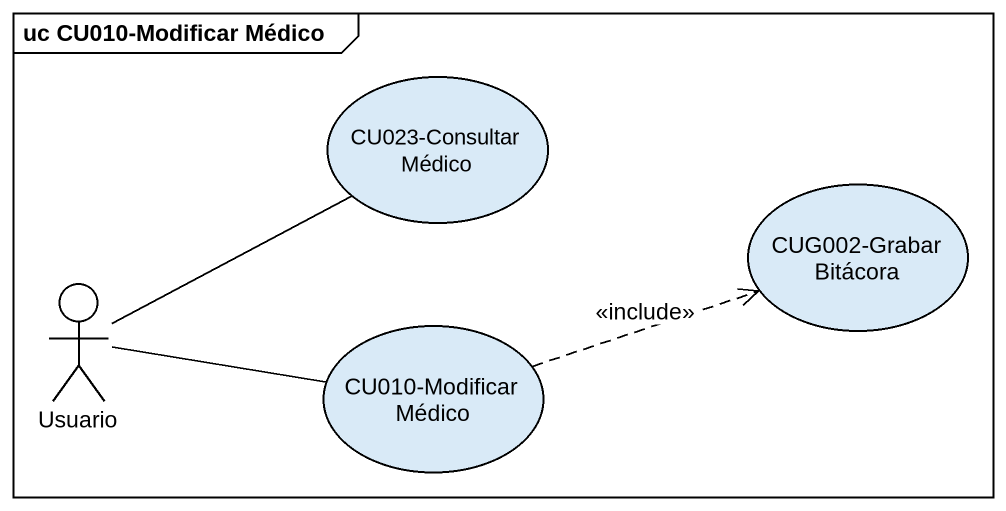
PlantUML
@startuml
mainframe uc CU010-Modificar Médico
usecase "CU023-Consultar Médico" as CU023_Consultar_Médico
usecase "CUG002-Grabar Bitácora" as CUG002_Grabar_Bitácora
actor Usuario
usecase "CU010-Modificar Médico" as CU010_Modificar_Médico
Usuario -up- CU023_Consultar_Médico
Usuario -right- CU010_Modificar_Médico
CU010_Modificar_Médico .right.> CUG002_Grabar_Bitácora : <<include>>
@enduml
